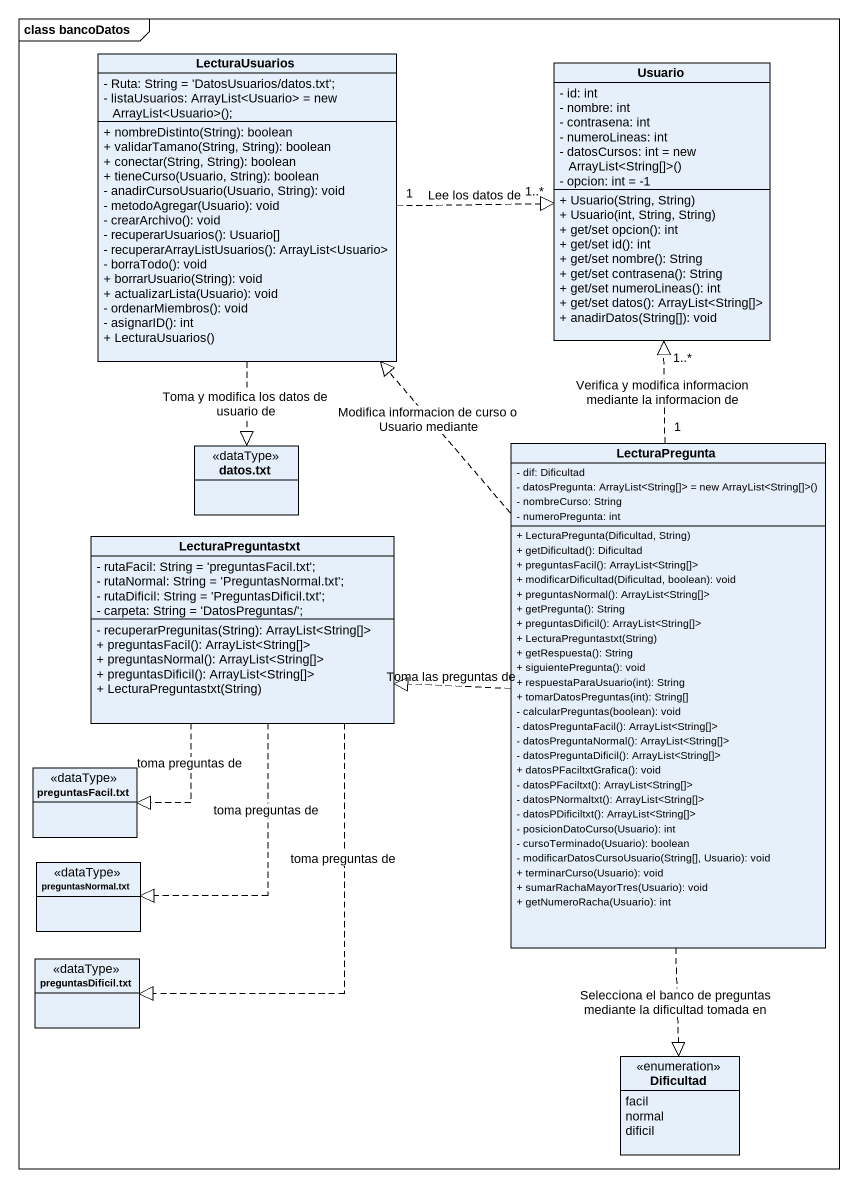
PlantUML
@startuml
mainframe class bancoDatos
hide circle
hide empty members
skinparam classAttributeIconSize 0
class LecturaUsuarios {
  - Ruta: String = 'DatosUsuarios/datos.txt';
  {field} - listaUsuarios: ArrayList<Usuario> = new ArrayList<Usuario>();
  + nombreDistinto(String): boolean
  + validarTamano(String, String): boolean
  + conectar(String, String): boolean
  + tieneCurso(Usuario, String): boolean
  - anadirCursoUsuario(Usuario, String): void
  - metodoAgregar(Usuario): void
  - crearArchivo(): void
  - recuperarUsuarios(): Usuario[]
  - recuperarArrayListUsuarios(): ArrayList<Usuario>
  - borraTodo(): void
  + borrarUsuario(String): void
  + actualizarLista(Usuario): void
  - ordenarMiembros(): void
  - asignarID(): int
  + LecturaUsuarios()
}
class Usuario {
  - id: int
  - nombre: int
  - contrasena: int
  - numeroLineas: int
  {field} - datosCursos: int = new ArrayList<String[]>()
  - opcion: int = -1
  + Usuario(String, String)
  + Usuario(int, String, String)
  + get/set opcion(): int
  + get/set id(): int
  + get/set nombre(): String
  + get/set contrasena(): String
  + get/set numeroLineas(): int
  + get/set datos(): ArrayList<String[]>
  + anadirDatos(String[]): void
}
class "datos.txt" as datos_txt <<dataType>>
class LecturaPregunta {
  - dif: Dificultad
  {field} - datosPregunta: ArrayList<String[]> = new ArrayList<String[]>()
  - nombreCurso: String
  - numeroPregunta: int
  + LecturaPregunta(Dificultad, String)
  + getDificultad(): Dificultad
  + preguntasFacil(): ArrayList<String[]>
  + modificarDificultad(Dificultad, boolean): void
  + preguntasNormal(): ArrayList<String[]>
  + getPregunta(): String
  + preguntasDificil(): ArrayList<String[]>
  + LecturaPreguntastxt(String)
  + getRespuesta(): String
  + siguientePregunta(): void
  + respuestaParaUsuario(int): String
  + tomarDatosPreguntas(int): String[]
  - calcularPreguntas(boolean): void
  - datosPreguntaFacil(): ArrayList<String[]>
  - datosPreguntaNormal(): ArrayList<String[]>
  - datosPreguntaDificil(): ArrayList<String[]>
  + datosPFaciltxtGrafica(): void
  - datosPFaciltxt(): ArrayList<String[]>
  - datosPNormaltxt(): ArrayList<String[]>
  - datosPDificiltxt(): ArrayList<String[]>
  - posicionDatoCurso(Usuario): int
  - cursoTerminado(Usuario): boolean
  - modificarDatosCursoUsuario(String[], Usuario): void
  + terminarCurso(Usuario): void
  + sumarRachaMayorTres(Usuario): void
  + getNumeroRacha(Usuario): int
}
class LecturaPreguntastxt {
  - rutaFacil: String = 'preguntasFacil.txt';
  - rutaNormal: String = 'PreguntasNormal.txt';
  - rutaDificil: String = 'PreguntasDificil.txt';
  - carpeta: String = 'DatosPreguntas/';
  - recuperarPregunitas(String): ArrayList<String[]>
  + preguntasFacil(): ArrayList<String[]>
  + preguntasNormal(): ArrayList<String[]>
  + preguntasDificil(): ArrayList<String[]>
  + LecturaPreguntastxt(String)
}
class "preguntasFacil.txt" as preguntasFacil_txt <<dataType>>
class "preguntasNormal.txt" as preguntasNormal_txt <<dataType>>
class "preguntasDificil.txt" as preguntasDificil_txt <<dataType>>
enum Dificultad {
  facil
  normal
  dificil
}
LecturaUsuarios "1" .right.|> "1..*" Usuario : Lee los datos de
LecturaUsuarios ..|> datos_txt : Toma y modifica los datos de usuario de
LecturaPregunta .up.|> LecturaUsuarios : Modifica informacion de curso o Usuario mediante
LecturaPregunta "1" .up.|> "1..*" Usuario : Verifica y modifica informacion mediante la informacion de
LecturaPregunta .left.|> LecturaPreguntastxt : Toma las preguntas de
LecturaPregunta ..|> Dificultad : Selecciona el banco de preguntas mediante la dificultad tomada en
LecturaPreguntastxt ..|> preguntasFacil_txt : toma preguntas de
LecturaPreguntastxt ..|> preguntasNormal_txt : toma preguntas de
LecturaPreguntastxt ..|> preguntasDificil_txt : toma preguntas de
@enduml
